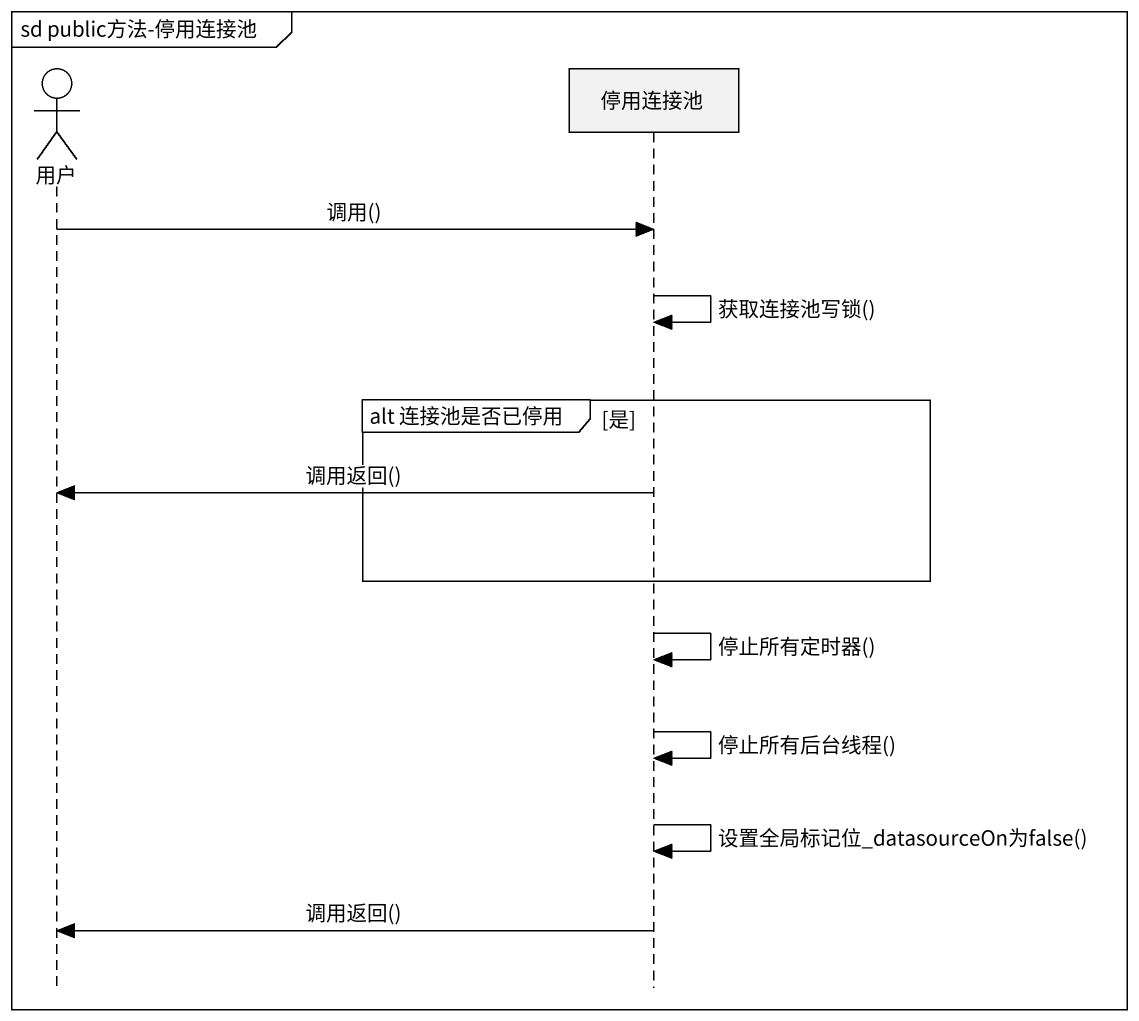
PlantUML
@startuml
mainframe sd public方法-停用连接池
hide footbox
actor 用户
participant 停用连接池

用户 -> 停用连接池 : 调用()
停用连接池 -> 停用连接池 : 获取连接池写锁()
group alt 连接池是否已停用 [是]
  停用连接池 -> 用户 : 调用返回()
end
停用连接池 -> 停用连接池 : 停止所有定时器()
停用连接池 -> 停用连接池 : 停止所有后台线程()
停用连接池 -> 停用连接池 : 设置全局标记位_datasourceOn为false()
停用连接池 -> 用户 : 调用返回()
@enduml
